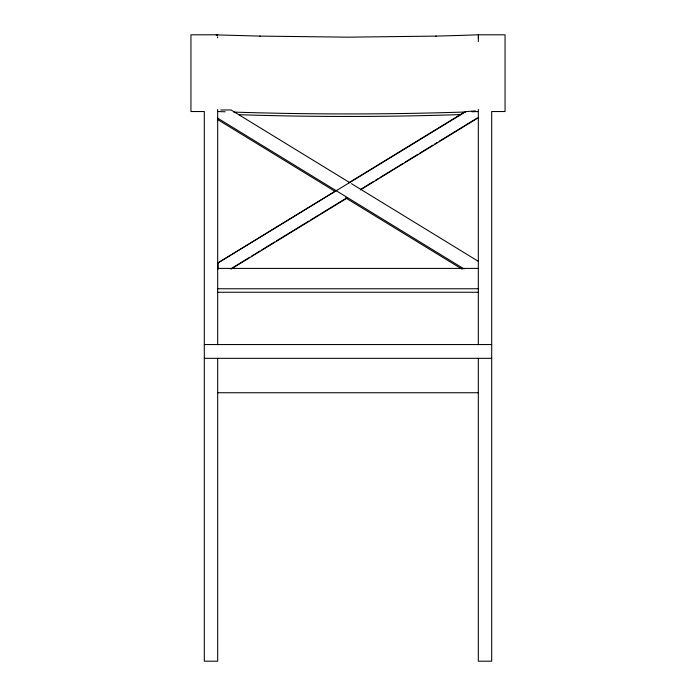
<?xml version="1.0" encoding="UTF-8"?>
<svg xmlns="http://www.w3.org/2000/svg" width="696" height="696" viewBox="0 0 696 696"><rect width="100%" height="100%" fill="white"/><g stroke="black" fill="none" stroke-linecap="round" stroke-linejoin="round"><path stroke-width="1.04" d="M478.317 37.767L478.317 34.8L505.052 34.8L505.052 111.534L491.689 111.534L491.689 661.2L478.317 661.2L478.317 358.327M336.664 190.278L217.396 263.271L465.842 111.621L475.481 110.882M348.679 182.917L464.249 112.186M232.133 268.021L249.699 257.268M251.543 256.137L259.869 251.047M261.713 249.916L274.659 241.99M276.503 240.86L308.859 221.058M310.712 219.927L319.029 214.838M320.882 213.707L346.765 197.864M360.624 189.373L373.569 181.456M375.422 180.325L378.189 178.62M380.042 177.489L403.149 163.351M405.002 162.212L417.939 154.294M419.792 153.163L432.729 145.238M434.582 144.107L437.358 142.41M439.202 141.279L477.108 118.085M230.95 269.152L347.426 197.864M360.371 189.938L478.691 117.52M457.429 35.513L478.317 34.8M478.343 37.306L478.317 41.586M435.705 36.114L458.003 35.487M436.166 36.096L348 37.175L259.834 36.096M217.683 34.861L216.212 34.87L238.571 35.513M217.683 34.8L190.948 34.8L190.948 111.534L204.311 111.534L204.311 661.2L217.683 661.2L217.683 358.327M220.762 109.977L231.046 109.977L349.592 182.535M217.683 268.412L478.317 268.412M217.683 288.762L478.317 288.762M217.683 292.259L478.317 292.259M204.311 344.555L491.689 344.555M204.311 358.327L491.689 358.327M217.683 392.744L478.317 392.744M237.997 35.487L260.295 36.114M217.639 36.879L217.683 36.879M351.445 183.666L478.317 261.322M217.683 118.163L464.023 268.934M217.683 119.573L335.298 191.557M345.486 197.794L462.179 269.213M217.657 37.306L217.683 37.767M478.317 109.437L478.317 344.694M218.057 263.271L218.057 269.178M217.683 109.437L217.683 344.694M478.317 111.534A621.189 107.584 0 0 1 471.897 111.769M465.459 111.986A621.189 107.584 0 0 1 233.769 112.091M225.173 111.804A621.189 107.584 0 0 1 217.683 111.534M461.178 114.553A589.904 102.173 0 0 1 239.12 114.701"/></g></svg>
